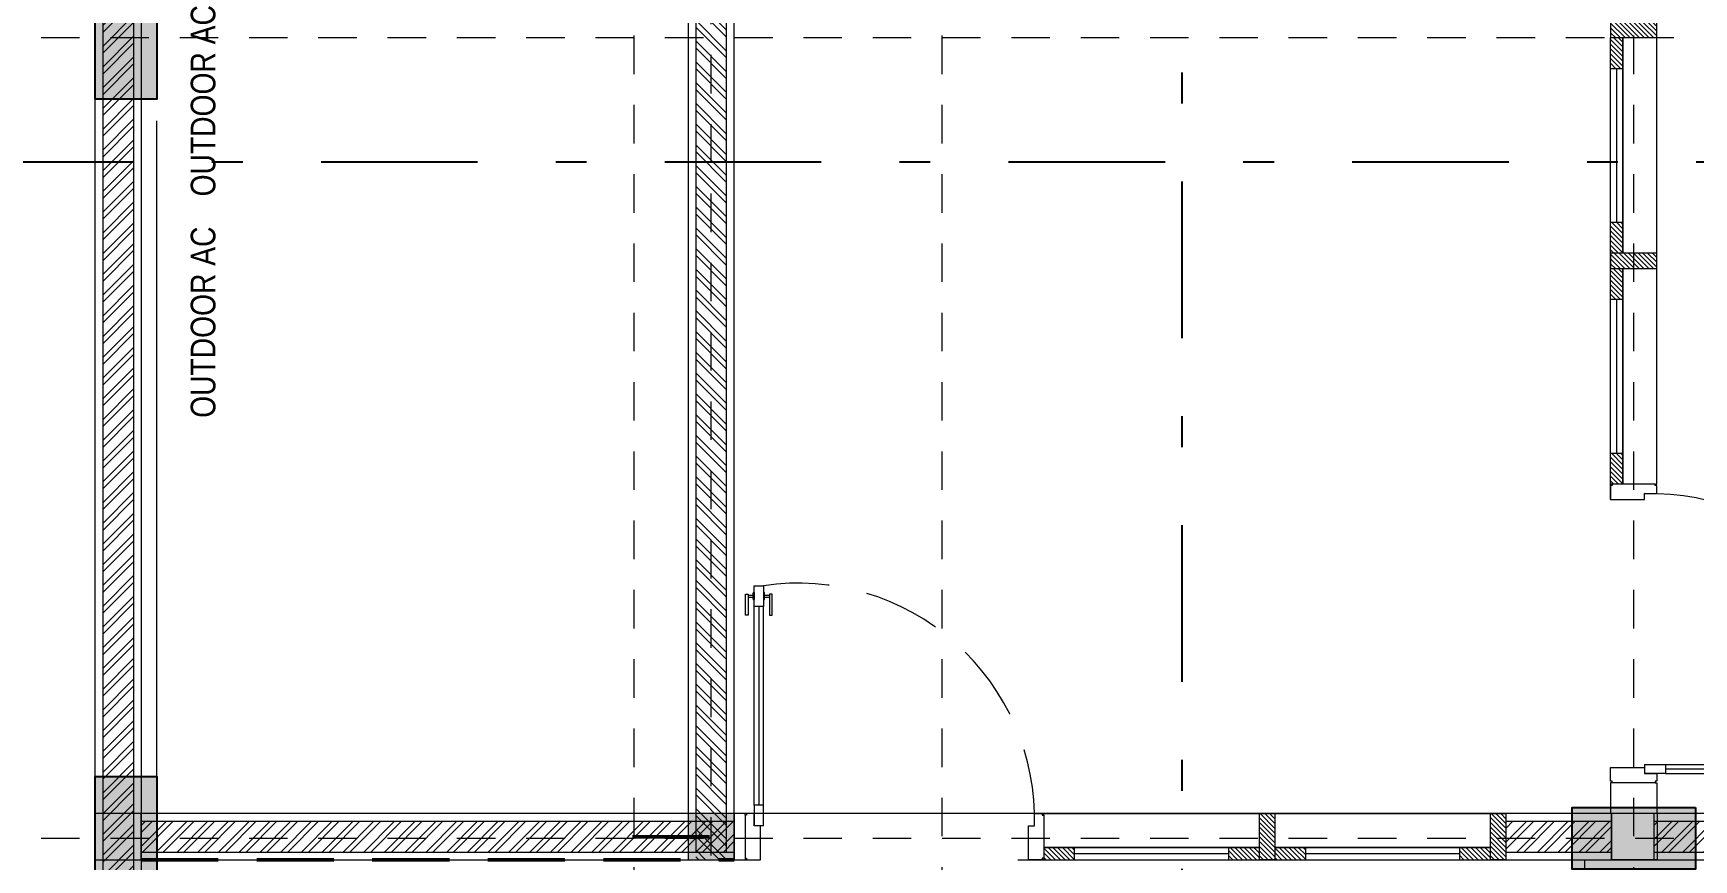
# Model space of a CAD drawing. Header units: millimetres. Extents: x -9564 to 494436, y -140371 to 4257.
# Drawn here: x 77.91 to 83.3, y 119.42 to 122.11 of the extents above; entities that cross this region are included whole.
import ezdxf
from ezdxf.enums import TextEntityAlignment as Align

# ---------------------------------------------------------------- set-up
doc = ezdxf.new("R2010")
doc.units = ezdxf.units.MM
doc.header["$MEASUREMENT"] = 0
for name, pattern in [('DASHDOTX2', [50.8, 25.4, -12.7, 0, -12.7]), ('DASHED2', [0.375, 0.25, -0.125]), ('HIDDEN', [0.375, 0.25, -0.125]), ('HIDDEN2', [0.1875, 0.125, -0.0625]), ('SLD-Solid', [0])]:
    doc.linetypes.add(name, pattern=pattern)
doc.layers.add('1', color=5, linetype='Continuous')
doc.layers.add('WALL', color=90, linetype='Continuous')
for name, color, linetype, lineweight in [('28-Arsiran', 252, 'Continuous', 5), ('8', 8, 'Continuous', 5), ('AS', 8, 'HIDDEN2', 5), ('DINDING', 1, 'Continuous', 20), ('DOOR OPENING', 4, 'SLD-Solid', 5), ('HATCH', 8, 'Continuous', 13), ('KOL', 5, 'Continuous', 18), ('LEGEND', 1, 'DASHED2', 50), ('TEXT 1', 210, 'Continuous', 5), ('XR-KOP A3_MOZART$0$A-TXTKOP', 3, 'Continuous', 5)]:
    doc.layers.add(name, color=color, linetype=linetype, lineweight=lineweight)
doc.styles.add('Arial Narrow', font='ARIALN.TTF')
doc.styles.add('HAND', font='ROMAND.SHX', dxfattribs={"width": 0.8, "height": 250})
doc.styles.add('XR-KOP A3_MOZART$0$ROMAND', font='romand.shx', dxfattribs={"height": 2, "bigfont": 'bigfont.shx'})
pattern_1 = [(45, (-228.715537, -137.640266), (-0.0336759605, 0.0336759605), []), (45, (-228.693087, -137.640266), (-0.0336759605, 0.0336759605), [])]

# ---------------------------------------------------------------- blocks, each defined once
blk = doc.blocks.new('as2')
at = {"layer": 'AS'}
for p, q in [((245.8198, 142.1088), (245.8198, 163.539)), ((247.5698, 142.1088), (247.5698, 163.539)), ((247.8198, 142.2711), (247.8198, 163.539)), ((248.5698, 142.1088), (248.5698, 163.539)), ((250.8148, 142.1088), (250.8148, 163.539)), ((242.9446, 158.4275), (256.2148, 158.4275)), ((242.9446, 155.8275), (256.2148, 155.8275))]:
    blk.add_line(p, q, dxfattribs=at)
blk = doc.blocks.new('KOLOM PRAKTIS')
at = {"layer": 'HATCH'}
h = blk.add_hatch(color=256, dxfattribs=at)
h.dxf.hatch_style = 1
h.paths.add_polyline_path([(-75, 75), (-75, -75), (75, -75), (75, 75)])
at = {"layer": 'KOL'}
blk.add_lwpolyline([(-75, -75), (75, -75), (75, 75), (-75, 75)], close=True, dxfattribs=at)
blk = doc.blocks.new('pot2')
at = {"layer": '1', "linetype": 'DASHDOTX2', "ltscale": 0.02}
for points in [[(167.8795, 148.8386), (167.5025, 148.8386), (167.5025, 171.6414), (167.8795, 171.6414)], [(160.243, 164.2958), (160.243, 163.9187), (176.6346, 163.9187), (176.6346, 164.2958)]]:
    blk.add_lwpolyline(points, dxfattribs=at)
blk = doc.blocks.new('k4')
at = {"true_color": 0x636466}
h = blk.add_hatch(dxfattribs=at)
h.set_pattern_fill('ANGLE', color=251)
h.set_pattern_definition([(0, (0, 0), (0, 6.985), [5.08, -1.905]), (90, (0, 0), (-6.985, 4e-16), [5.08, -1.905])])
h.paths.add_polyline_path([(210.5582, -20.3924), (210.3582, -20.3924), (210.3582, -20.7924), (210.5582, -20.7924)])
h = blk.add_hatch(color=251, dxfattribs=at)
h.dxf.hatch_style = 1
h.paths.add_polyline_path([(210.5582, -20.5943), (210.3582, -20.5943), (210.3582, -20.7924), (210.5582, -20.7924)])
h.paths.add_polyline_path([(210.5582, -20.3924), (210.3582, -20.3924), (210.3582, -20.5943), (210.5582, -20.5943)])
for p, q in [((210.3582, -20.3924), (210.5582, -20.3924)), ((210.5582, -20.3924), (210.5582, -20.7924)), ((210.5582, -20.7924), (210.3582, -20.7924))]:
    blk.add_line(p, q)
blk.add_lwpolyline([(210.3582, -20.3924), (210.5582, -20.3924), (210.5582, -20.7924), (210.3582, -20.7924)], close=True)
blk = doc.blocks.new('KLR')
for p in [(90.905, 204.9148), (90.905, 202.3148)]:
    blk.add_blockref('k4', p)
at = {"rotation": 270}
blk.add_blockref('k4', (326.8506, 392.1806), dxfattribs=at)
blk = doc.blocks.new('KUSEN PINTU')
at = {"layer": 'DOOR OPENING', "linetype": 'Continuous', "transparency": 33554687}
for p, q in [((-50, 110), (-30, 110)), ((-50, 0), (-50, 110)), ((-30, 110), (-30, 150)), ((-30, 150), (-5, 150)), ((-5, 150), (-5, 145)), ((-5, 145), (0, 145)), ((0, 145), (0, 5)), ((-5, 0), (-50, 0)), ((0, 5), (-5, 5)), ((-5, 5), (-5, 0))]:
    blk.add_line(p, q, dxfattribs=at)
at = {"layer": 'DOOR OPENING', "linetype": 'Continuous', "ltscale": 10, "transparency": 33554687}
for p, q in [((0, 145), (0, 150)), ((0, 5), (0, 0))]:
    blk.add_line(p, q, dxfattribs=at)
blk = doc.blocks.new('jj1')
at = {"layer": 'DOOR OPENING', "linetype": 'Continuous', "transparency": 33554687}
h = blk.add_hatch(dxfattribs=at)
h.set_pattern_fill('ANSI31', color=256, scale=0.0875, angle=90)
h.set_pattern_definition([(135, (474.810639, 899.157156), (-0.00773398042, -0.00773398042), [])])
h.paths.add_polyline_path([(305.0432, 161.6524), (305.0932, 161.6524), (305.0932, 161.8024), (305.0432, 161.8024)])
h = blk.add_hatch(dxfattribs=at)
h.set_pattern_fill('ANSI31', color=256, scale=0.0875, angle=90)
h.set_pattern_definition([(135, (474.810639, 899.157156), (-0.00773398042, -0.00773398042), [])])
h.paths.add_polyline_path([(305.0432, 161.6524), (305.0932, 161.6524), (305.0932, 161.8024), (305.0432, 161.8024)])
h = blk.add_hatch(dxfattribs=at)
h.set_pattern_fill('ANSI31', color=256, scale=0.0875, angle=90)
h.set_pattern_definition([(135, (474.060639, 899.157156), (-0.00773398042, -0.00773398042), [])])
h.paths.add_polyline_path([(305.7932, 161.6524), (305.8432, 161.6524), (305.8432, 161.8024), (305.7932, 161.8024)])
h = blk.add_hatch(dxfattribs=at)
h.set_pattern_fill('ANSI31', color=256, scale=0.0875, angle=90)
h.set_pattern_definition([(135, (474.060639, 899.157156), (-0.00773398042, -0.00773398042), [])])
h.paths.add_polyline_path([(305.7932, 161.6524), (305.8432, 161.6524), (305.8432, 161.8024), (305.7932, 161.8024)])
h = blk.add_hatch(dxfattribs=at)
h.set_pattern_fill('ANSI31', color=256, scale=0.0875, angle=90)
h.set_pattern_definition([(135, (624.817151, 947.177618), (-0.00773398042, -0.00773398042), [])])
h.paths.add_polyline_path([(304.3432, 161.6524), (304.4432, 161.6524), (304.4432, 161.6924), (304.3432, 161.6924)])
h = blk.add_hatch(dxfattribs=at)
h.set_pattern_fill('ANSI31', color=256, scale=0.0875, angle=90)
h.set_pattern_definition([(135, (624.217151, 947.176911), (-0.00773398042, -0.00773398042), [])])
h.paths.add_polyline_path([(304.9432, 161.6531), (305.0432, 161.6531), (305.0432, 161.6931), (304.9432, 161.6931)])
h = blk.add_hatch(dxfattribs=at)
h.set_pattern_fill('ANSI31', color=256, scale=0.0875, angle=90)
h.set_pattern_definition([(135, (624.067151, 947.177618), (-0.00773398042, -0.00773398042), [])])
h.paths.add_polyline_path([(305.0932, 161.6524), (305.1932, 161.6524), (305.1932, 161.6924), (305.0932, 161.6924)])
h = blk.add_hatch(dxfattribs=at)
h.set_pattern_fill('ANSI31', color=256, scale=0.0875, angle=90)
h.set_pattern_definition([(135, (623.467151, 947.176911), (-0.00773398042, -0.00773398042), [])])
h.paths.add_polyline_path([(305.6932, 161.6531), (305.7932, 161.6531), (305.7932, 161.6931), (305.6932, 161.6931)])
at = {"color": 8, "linetype": 'HIDDEN', "lineweight": 5}
blk.add_arc((303.5452, 161.7824), 0.7683, 358.5083, 98.4128, dxfattribs=at)
at = {"layer": 'DOOR OPENING', "linetype": 'Continuous', "transparency": 33554687}
for p, q in [((303.4032, 162.4746), (303.4032, 162.5424)), ((303.4032, 162.5424), (303.4328, 162.5424)), ((303.4328, 162.5424), (303.4328, 162.4746)), ((303.375, 162.4469), (303.375, 162.5147)), ((303.375, 162.5147), (303.3835, 162.5147)), ((303.3835, 162.5147), (303.3835, 162.4469)), ((303.3993, 162.4989), (303.3993, 162.5181)), ((303.4032, 162.4972), (303.401, 162.4972)), ((303.4032, 162.5198), (303.4032, 162.4972)), ((303.4328, 162.5198), (303.4328, 162.4972)), ((303.4351, 162.5198), (303.4328, 162.5198)), ((303.4328, 162.4972), (303.4351, 162.4972)), ((303.4367, 162.4989), (303.4367, 162.5181)), ((303.4526, 162.5147), (303.4526, 162.4469)), ((303.461, 162.5147), (303.4526, 162.5147)), ((303.461, 162.4469), (303.461, 162.5147)), ((303.3835, 162.4469), (303.375, 162.4469)), ((303.4328, 162.4746), (303.4032, 162.4746)), ((303.4526, 162.4469), (303.461, 162.4469)), ((303.4032, 161.8302), (303.4032, 161.7624)), ((303.4328, 161.7624), (303.4328, 161.8302)), ((304.3432, 161.8024), (305.0932, 161.8024)), ((305.0932, 161.8024), (305.8432, 161.8024)), ((303.4328, 161.7624), (303.4032, 161.7624)), ((305.0432, 161.6924), (304.3432, 161.6924)), ((304.3432, 161.6924), (305.0432, 161.6924)), ((305.0432, 161.6924), (304.3432, 161.6924)), ((304.4432, 161.6524), (304.4432, 161.6924)), ((304.4432, 161.6724), (304.9432, 161.6724)), ((304.9432, 161.6524), (304.9432, 161.6924)), ((305.7932, 161.6924), (305.0932, 161.6924)), ((305.0932, 161.6924), (305.7932, 161.6924)), ((305.7932, 161.6924), (305.0932, 161.6924)), ((305.1932, 161.6524), (305.1932, 161.6924)), ((305.1932, 161.6724), (305.6932, 161.6724)), ((305.6932, 161.6524), (305.6932, 161.6924)), ((304.2932, 161.6524), (305.0432, 161.6524)), ((305.0432, 161.6524), (305.7932, 161.6524))]:
    blk.add_line(p, q, dxfattribs=at)
at = {"layer": 'DOOR OPENING', "linetype": 'Continuous', "ltscale": 10, "transparency": 33554687}
for p, q in [((303.3835, 162.5115), (303.3993, 162.5115)), ((303.3835, 162.5055), (303.3993, 162.5055)), ((303.4367, 162.5115), (303.4526, 162.5115)), ((303.4367, 162.5055), (303.4526, 162.5055)), ((303.4032, 161.8302), (303.4032, 162.4746)), ((303.418, 162.4746), (303.418, 161.8302)), ((303.4328, 161.8302), (303.4328, 162.4746))]:
    blk.add_line(p, q, dxfattribs=at)
at = {"layer": 'DOOR OPENING', "transparency": 33554687}
for p, q in [((303.401, 162.5198), (303.4032, 162.5198)), ((303.4328, 161.8302), (303.4032, 161.8302)), ((303.4032, 161.7624), (303.4032, 161.8024)), ((304.3132, 161.7624), (304.3132, 161.8024))]:
    blk.add_line(p, q, dxfattribs=at)
at = {"layer": 'DOOR OPENING', "linetype": 'Continuous', "transparency": 33554687}
for points in [[(305.0932, 161.6524), (305.0432, 161.6524), (305.0432, 161.8024), (305.0932, 161.8024)], [(305.0932, 161.6524), (305.0432, 161.6524), (305.0432, 161.8024), (305.0932, 161.8024)], [(305.8432, 161.6524), (305.7932, 161.6524), (305.7932, 161.8024), (305.8432, 161.8024)], [(305.8432, 161.6524), (305.7932, 161.6524), (305.7932, 161.8024), (305.8432, 161.8024)]]:
    blk.add_lwpolyline(points, close=True, dxfattribs=at)
for centre, start, end in [((303.401, 162.5181), 90, 180), ((303.401, 162.4989), 180, 270), ((303.4351, 162.5181), 0, 90), ((303.4351, 162.4989), 270, 0)]:
    blk.add_arc(centre, 0.00169, start, end, dxfattribs=at)
at = {"layer": 'DOOR OPENING', "linetype": 'Continuous', "transparency": 33554687, "yscale": 0.001, "zscale": 0.001}
for p, xscale in [((303.3732, 161.6524), -0.001), ((304.3432, 161.6524), 0.001)]:
    blk.add_blockref('KUSEN PINTU', p, dxfattribs=dict(at, xscale=xscale))
blk = doc.blocks.new('A$C2a879c63')
at = {"layer": '28-Arsiran'}
h = blk.add_hatch(dxfattribs=at)
h.set_pattern_fill('ANSI32', color=256, scale=0.005)
h.set_pattern_definition(pattern_1)
h.paths.add_polyline_path([(107.1502, 23.8622), (107.0502, 23.8622), (107.0502, 12.1123), (107.1502, 12.1123)])
h = blk.add_hatch(dxfattribs=at)
h.set_pattern_fill('ANSI32', color=256, scale=0.005, angle=90)
h.set_pattern_definition([(135, (269.130277, -315.80852), (-0.0336759605, -0.0336759605), []), (135, (269.130277, -315.786068), (-0.0336759605, -0.0336759605), [])])
h.paths.add_polyline_path([(108.9752, 23.7622), (109.0752, 23.7622), (109.0752, 23.8622), (108.9752, 23.8622)])
h.paths.add_polyline_path([(109.0752, 22.9622), (108.9752, 22.9622), (108.9753, 18.1172), (109.0753, 18.1172)])
h = blk.add_hatch(dxfattribs=at)
h.set_pattern_fill('ANSI32', color=256, scale=0.005)
h.set_pattern_definition([(45, (-194.23794, -143.535144), (-0.0336759605, 0.0336759605), []), (45, (-194.21549, -143.535144), (-0.0336759605, 0.0336759605), [])])
h.paths.add_polyline_path([(109.1003, 18.1422), (109.1003, 18.2422), (107.1753, 18.2422), (107.1753, 18.1422)])
h = blk.add_hatch(dxfattribs=at)
h.set_pattern_fill('ANSI32', color=256, scale=0.005)
h.set_pattern_definition(pattern_1)
h.paths.add_polyline_path([(111.9477, 18.1422), (111.9477, 18.2422), (111.6053, 18.2422), (111.6053, 18.1422)])
h = blk.add_hatch(dxfattribs=at)
h.set_pattern_fill('ANSI32', color=256, scale=0.005)
h.set_pattern_definition(pattern_1)
h.paths.add_polyline_path([(114.9452, 18.1422), (114.9452, 18.2422), (112.0857, 18.2422), (112.0857, 18.1422)])
at = {"layer": '8'}
for p, q in [((107.0503, 23.8622), (107.0502, 12.1123)), ((107.1503, 23.8622), (107.1502, 12.1123)), ((107.1753, 18.2422), (109.1003, 18.2422)), ((111.6053, 18.2422), (111.9477, 18.2422)), ((112.0857, 18.2422), (115.0952, 18.2422)), ((107.1753, 18.1422), (109.1003, 18.1422)), ((111.6053, 18.1422), (111.9477, 18.1422)), ((112.0857, 18.1422), (115.0952, 18.1422))]:
    blk.add_line(p, q, dxfattribs=at)
at = {"layer": '8', "transparency": 33554687}
blk.add_line((107.2253, 18.3172), (107.2253, 20.5172), dxfattribs=at)
at = {"layer": '8', "linetype": 'Continuous', "transparency": 33554687}
blk.add_line((111.8602, 18.1172), (111.8602, 17.1272), dxfattribs=at)
at = {"layer": '8'}
blk.add_lwpolyline([(108.9752, 22.9622), (108.9753, 18.1422), (109.0753, 18.1422), (109.0752, 22.9622)], dxfattribs=at)
at = {"layer": 'DINDING', "color": 8}
for p, q in [((111.9452, 18.3672), (111.9452, 18.2672)), ((112.0952, 18.3672), (112.0952, 18.2672)), ((112.0977, 18.1172), (111.9477, 18.1172))]:
    blk.add_line(p, q, dxfattribs=at)
at = {"layer": 'DINDING'}
for points in [[(107.0252, 12.1123), (107.0253, 23.8622), (107.1753, 23.8622), (107.1752, 12.1123), (107.1752, 12.1123)], [(108.9503, 22.9622), (108.9503, 18.1172), (109.1003, 18.1172), (109.1003, 22.9622)], [(110.0203, 18.1172), (111.9477, 18.1172), (111.9477, 18.2672), (109.1003, 18.2672), (109.1003, 18.1172), (109.1503, 18.1172)], [(115.0952, 18.2672), (112.0857, 18.2672), (112.0857, 18.1172), (115.0952, 18.1172)]]:
    blk.add_lwpolyline(points, dxfattribs=at)
blk.add_lwpolyline([(107.1753, 18.1172), (109.1003, 18.1172), (109.1003, 18.2672), (107.1753, 18.2672)], close=True, dxfattribs=at)
at = {"layer": 'LEGEND'}
for p, q in [((108.7701, 18.1922), (109.1003, 18.1922)), ((107.1753, 18.1172), (109.1003, 18.1172))]:
    blk.add_line(p, q, dxfattribs=at)
for name, p in [('pot2', (-56.9483, -143.5351)), ('KLR', (-194.2379, -163.5351)), ('jj1', (-194.2379, -143.5351))]:
    blk.add_blockref(name, p)
at = {"xscale": -1, "rotation": 270}
blk.add_blockref('jj1', (-49.7072, -285.006), dxfattribs=at)
at = {"layer": 'AS'}
blk.add_blockref('as2', (-138.7946, -137.6403), dxfattribs=at)
at = {"layer": 'WALL', "transparency": 33554687, "xscale": 0.001, "yscale": 0.001, "zscale": 0.001}
for p in [(107.1003, 18.1922), (109.0253, 18.1922)]:
    blk.add_blockref('KOLOM PRAKTIS', p, dxfattribs=at)
at = {"layer": 'WALL', "color": 8, "transparency": 33554687, "xscale": 0.001, "yscale": 0.001, "zscale": 0.001}
blk.add_blockref('KOLOM PRAKTIS', (112.0227, 18.1922), dxfattribs=at)
at = {"color": 4, "style": 'HAND'}
for tag, height, rotation, p in [('DRY.WASHER', 0.054, 0, (11.9366, 24.9122)), ('PATIO', 0.135, 0, (20.9666, 21.5696)), ('GENSET', 0.135, 0, (18.2157, 17.1045)), ('PLANTERBOX', 0.135, 90, (22.169, 13.2959)), ('PLANTERBOX', 0.135, 0, (18.5224, 11.5633)), ('PATIO', 0.135, 0, (400.0395, 10.821)), ('CARPORT', 0.135, 0, (12.157, 9.7744)), ('CARPORT', 0.135, 0, (20.6202, 9.7744))]:
    blk.add_attdef(tag, text='', height=height, rotation=rotation, dxfattribs=at).set_placement(p, align=Align.MIDDLE)
at = {"layer": 'TEXT 1', "transparency": 33554687, "style": 'Arial Narrow'}
for p in [(107.4158, 20.2714), (107.4158, 19.5524)]:
    blk.add_text('OUTDOOR AC ', height=0.08, rotation=90, dxfattribs=at).set_placement(p)
at = {"layer": 'XR-KOP A3_MOZART$0$A-TXTKOP', "style": 'XR-KOP A3_MOZART$0$ROMAND'}
for tag, p in [('1:200', (37.0468, 3.1879)), ('1:100', (79.0468, 3.1879)), ('1:100', (121.0468, 3.1879)), ('1:100', (163.0468, 3.1879)), ('1:100', (205.0468, 3.1879)), ('1:100', (247.0468, 3.1879)), ('1:100', (289.0468, 3.1879)), ('1:100', (331.0468, 3.1879)), ('1:100', (373.0468, 3.1879)), ('1:100', (415.0468, 3.1879)), ('1:100', (457.0468, 3.1879)), ('1:100', (499.0468, 3.1879))]:
    blk.add_attdef(tag, text='', height=0.1296, dxfattribs=at).set_placement(p, align=Align.MIDDLE)

msp = doc.modelspace()

# ---------------------------------------------------------------- block references
msp.add_blockref('A$C2a879c63', (-28.9148, 101.3058))

doc.saveas('drawing.dxf')
